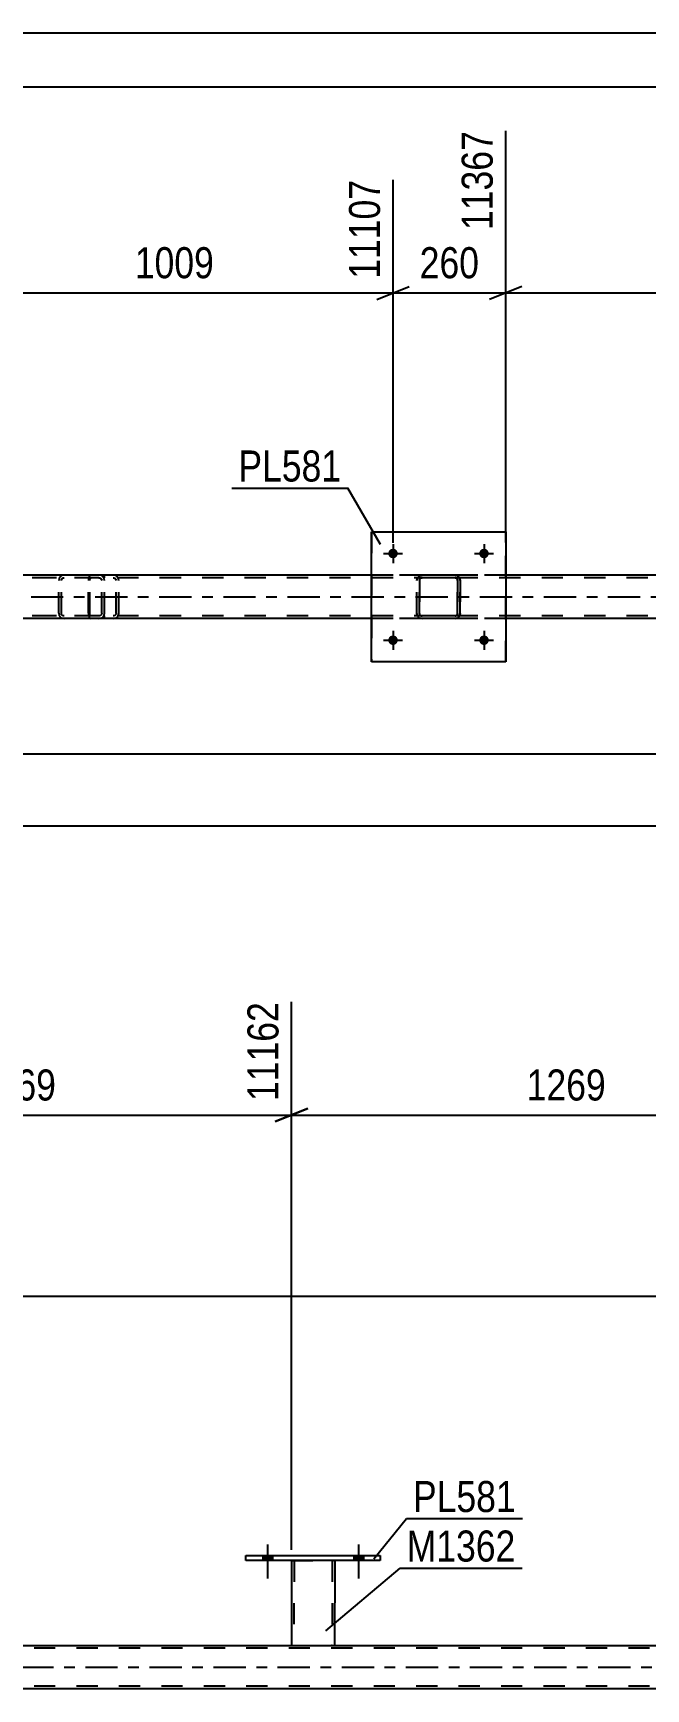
# Model space of a CAD drawing. Header units: millimetres. Extents: x 0 to 841, y 0 to 594.
# Drawn here: x 487.9 to 544.5, y 441.2 to 594 of the extents above; entities that cross this region are included whole.
import ezdxf

# ---------------------------------------------------------------- set-up
doc = ezdxf.new("R2010")
doc.units = ezdxf.units.MM
doc.linetypes.add('DXK_LINE_DOT2', pattern=[3.9198, 1.9599, -1.9599])
doc.linetypes.add('DXK_LINE_DOT3', pattern=[5.9187, 2.979, -0.9799, 0.9799, -0.9799])
doc.styles.add('Arial Narrow', font='ARIALN.TTF', dxfattribs={"height": 0.2})

# ---------------------------------------------------------------- blocks, each defined once
blk = doc.blocks.new('Unknown-122573578-1135 - 10973')
at = {"color": 5, "linetype": 'Continuous'}
for p, q in [((841, 594), (0, 594)), ((836, 589), (5, 589))]:
    blk.add_line(p, q, dxfattribs=at)
blk = doc.blocks.new('Part-122573578-2550 - 2500')
at = {"color": 7, "linetype": 'DXK_LINE_DOT2'}
for p, q in [((756.34, 543.98), (214.57, 543.98)), ((531.55, 543.98), (519.15, 543.98)), ((756.34, 543.74), (103.01, 543.74)), ((756.34, 540.22), (103.01, 540.22)), ((756.34, 539.98), (214.57, 539.98)), ((531.55, 539.98), (519.15, 539.98))]:
    blk.add_line(p, q, dxfattribs=at)
at = {"color": 2, "linetype": 'Continuous'}
for p, q in [((519.15, 543.98), (480.78, 543.98)), ((569.91, 543.98), (531.55, 543.98)), ((519.15, 539.98), (480.78, 539.98)), ((569.91, 539.98), (531.55, 539.98))]:
    blk.add_line(p, q, dxfattribs=at)
at = {"color": 7, "linetype": 'DXK_LINE_DOT3'}
blk.add_line((103.01, 541.98), (756.34, 541.98), dxfattribs=at)
blk = doc.blocks.new('Bolt-122573578-2590 - 2500')
at = {"linetype": 'Continuous'}
for points in [[(520.71, 545.97), (520.72, 546.07), (520.75, 546.15), (520.79, 546.23), (520.85, 546.3), (520.93, 546.36), (521.01, 546.39), (521.1, 546.41), (521.19, 546.41), (521.28, 546.39), (521.37, 546.36), (521.44, 546.3), (521.5, 546.23), (521.55, 546.15), (521.58, 546.07), (521.59, 545.97), (521.58, 545.88), (521.55, 545.8), (521.5, 545.72), (521.44, 545.65), (521.37, 545.59), (521.28, 545.56), (521.19, 545.54), (521.1, 545.54), (521.01, 545.56), (520.93, 545.59), (520.85, 545.65), (520.79, 545.72), (520.75, 545.8), (520.72, 545.88)], [(529.11, 545.97), (529.12, 546.07), (529.15, 546.15), (529.19, 546.23), (529.25, 546.3), (529.33, 546.36), (529.41, 546.39), (529.5, 546.41), (529.59, 546.41), (529.68, 546.39), (529.77, 546.36), (529.84, 546.3), (529.9, 546.23), (529.95, 546.15), (529.98, 546.07), (529.99, 545.97), (529.98, 545.88), (529.95, 545.8), (529.9, 545.72), (529.84, 545.65), (529.77, 545.59), (529.68, 545.56), (529.59, 545.54), (529.5, 545.54), (529.41, 545.56), (529.33, 545.59), (529.25, 545.65), (529.19, 545.72), (529.15, 545.8), (529.12, 545.88)]]:
    blk.add_hatch(color=1, dxfattribs=at).paths.add_polyline_path(points)
at = {"color": 1, "linetype": 'Continuous'}
for p, q in [((520.27, 545.97), (522.03, 545.97)), ((521.15, 546.85), (521.15, 545.09)), ((528.67, 545.97), (530.43, 545.97)), ((529.55, 546.85), (529.55, 545.09))]:
    blk.add_line(p, q, dxfattribs=at)
blk = doc.blocks.new('Bolt-122573578-2591 - 2500')
at = {"linetype": 'Continuous'}
for points in [[(520.71, 537.97), (520.72, 538.07), (520.75, 538.15), (520.79, 538.23), (520.85, 538.3), (520.93, 538.36), (521.01, 538.39), (521.1, 538.41), (521.19, 538.41), (521.28, 538.39), (521.37, 538.36), (521.44, 538.3), (521.5, 538.23), (521.55, 538.15), (521.58, 538.07), (521.59, 537.97), (521.58, 537.88), (521.55, 537.8), (521.5, 537.72), (521.44, 537.65), (521.37, 537.59), (521.28, 537.56), (521.19, 537.54), (521.1, 537.54), (521.01, 537.56), (520.93, 537.59), (520.85, 537.65), (520.79, 537.72), (520.75, 537.8), (520.72, 537.88)], [(529.11, 537.97), (529.12, 538.07), (529.15, 538.15), (529.19, 538.23), (529.25, 538.3), (529.33, 538.36), (529.41, 538.39), (529.5, 538.41), (529.59, 538.41), (529.68, 538.39), (529.77, 538.36), (529.84, 538.3), (529.9, 538.23), (529.95, 538.15), (529.98, 538.07), (529.99, 537.97), (529.98, 537.88), (529.95, 537.8), (529.9, 537.72), (529.84, 537.65), (529.77, 537.59), (529.68, 537.56), (529.59, 537.54), (529.5, 537.54), (529.41, 537.56), (529.33, 537.59), (529.25, 537.65), (529.19, 537.72), (529.15, 537.8), (529.12, 537.88)]]:
    blk.add_hatch(color=1, dxfattribs=at).paths.add_polyline_path(points)
at = {"color": 1, "linetype": 'Continuous'}
for p, q in [((520.27, 537.97), (522.03, 537.97)), ((521.15, 538.85), (521.15, 537.09)), ((528.67, 537.97), (530.43, 537.97)), ((529.55, 538.85), (529.55, 537.09))]:
    blk.add_line(p, q, dxfattribs=at)
blk = doc.blocks.new('Part-122573578-2656 - 2500')
at = {"color": 2, "linetype": 'Continuous'}
for p, q in [((519.15, 535.97), (519.15, 547.97)), ((519.15, 547.97), (519.15, 547.97)), ((519.15, 547.97), (531.55, 547.97)), ((531.55, 547.97), (531.55, 535.97)), ((519.15, 535.97), (519.15, 535.97)), ((531.55, 535.97), (519.15, 535.97))]:
    blk.add_line(p, q, dxfattribs=at)
at = {"color": 7, "linetype": 'DXK_LINE_DOT2'}
for p, q in [((519.15, 547.97), (519.15, 535.97)), ((519.15, 547.97), (519.15, 547.97)), ((531.55, 535.97), (531.55, 547.97)), ((519.15, 535.97), (519.15, 535.97))]:
    blk.add_line(p, q, dxfattribs=at)
blk = doc.blocks.new('Part-122573578-2657 - 2500')
at = {"color": 7, "linetype": 'DXK_LINE_DOT2'}
for p, q in [((523.64, 543.94), (523.83, 543.97)), ((523.83, 543.97), (523.64, 543.94)), ((526.87, 543.97), (523.83, 543.97)), ((526.87, 543.97), (527.05, 543.94)), ((527.05, 543.94), (526.87, 543.97)), ((523.35, 543.49), (523.38, 543.68)), ((523.38, 543.68), (523.35, 543.49)), ((523.35, 540.45), (523.35, 543.49)), ((523.35, 543.49), (523.35, 543.49)), ((523.35, 540.45), (523.35, 543.49)), ((523.59, 543.49), (523.61, 543.59)), ((523.6, 543.59), (523.59, 543.49)), ((523.59, 540.45), (523.59, 543.49)), ((523.59, 543.49), (523.59, 543.49)), ((523.59, 543.49), (523.59, 540.45)), ((523.66, 543.66), (523.6, 543.59)), ((523.61, 543.59), (523.66, 543.66)), ((523.64, 543.94), (523.64, 543.94)), ((523.66, 543.66), (523.74, 543.72)), ((523.73, 543.72), (523.66, 543.66)), ((523.83, 543.73), (523.73, 543.72)), ((523.74, 543.72), (523.83, 543.73)), ((526.87, 543.73), (523.83, 543.73)), ((526.87, 543.73), (526.96, 543.72)), ((526.96, 543.72), (526.87, 543.73)), ((526.96, 543.72), (526.96, 543.72)), ((526.96, 543.72), (527.04, 543.66)), ((527.04, 543.66), (526.96, 543.72)), ((527.04, 543.66), (527.09, 543.59)), ((527.09, 543.59), (527.04, 543.66)), ((527.09, 543.59), (527.11, 543.49)), ((527.11, 543.49), (527.09, 543.59)), ((527.11, 540.45), (527.11, 543.49)), ((527.11, 543.49), (527.11, 543.49)), ((527.11, 543.49), (527.11, 540.45)), ((527.31, 543.68), (527.35, 543.49)), ((527.35, 543.49), (527.31, 543.68)), ((527.35, 540.45), (527.35, 543.49)), ((527.35, 543.49), (527.35, 543.49)), ((527.35, 543.49), (527.35, 540.45)), ((523.35, 540.45), (523.35, 540.45)), ((523.38, 540.27), (523.35, 540.45)), ((523.35, 540.45), (523.38, 540.27)), ((523.59, 540.45), (523.59, 540.45)), ((523.61, 540.36), (523.59, 540.45)), ((523.59, 540.45), (523.6, 540.36)), ((523.6, 540.36), (523.66, 540.28)), ((523.66, 540.28), (523.61, 540.36)), ((523.64, 540.01), (523.64, 540.01)), ((523.83, 539.97), (523.64, 540.01)), ((523.64, 540.01), (523.83, 539.97)), ((523.74, 540.23), (523.66, 540.28)), ((523.66, 540.28), (523.73, 540.23)), ((523.73, 540.23), (523.83, 540.21)), ((523.83, 540.21), (523.74, 540.23)), ((526.87, 540.21), (523.83, 540.21)), ((526.87, 539.97), (523.83, 539.97)), ((526.96, 540.23), (526.87, 540.21)), ((526.87, 540.21), (526.96, 540.23)), ((527.05, 540.01), (526.87, 539.97)), ((526.87, 539.97), (527.05, 540.01)), ((527.04, 540.28), (526.96, 540.23)), ((526.96, 540.23), (527.04, 540.28)), ((526.96, 540.23), (526.96, 540.23)), ((527.09, 540.36), (527.04, 540.28)), ((527.04, 540.28), (527.09, 540.36)), ((527.11, 540.45), (527.09, 540.36)), ((527.09, 540.36), (527.11, 540.45)), ((527.11, 540.45), (527.11, 540.45)), ((527.35, 540.45), (527.31, 540.27)), ((527.31, 540.27), (527.35, 540.45)), ((527.35, 540.45), (527.35, 540.45))]:
    blk.add_line(p, q, dxfattribs=at)
at = {"color": 7, "linetype": 'DXK_LINE_DOT3'}
blk.add_line((525.35, 541.97), (525.34, 541.97), dxfattribs=at)
at = {"color": 7, "linetype": 'DXK_LINE_DOT2'}
for centre, start, end in [((523.83, 543.49), 112.5, 157.5), ((523.83, 543.49), 112.5, 157.5), ((526.87, 543.49), 22.5, 67.5), ((526.87, 543.49), 22.5, 67.5), ((523.83, 540.45), 202.5, 247.5), ((523.83, 540.45), 202.5, 247.5), ((526.87, 540.45), 292.5, 337.5), ((526.87, 540.45), 292.5, 337.5)]:
    blk.add_arc(centre, 0.48, start, end, dxfattribs=at)
blk = doc.blocks.new('Part-122573578-2723 - 2500')
at = {"color": 7, "linetype": 'DXK_LINE_DOT2'}
for p, q in [((493.28, 543.98), (493.18, 543.94)), ((505.5, 543.98), (493.28, 543.98)), ((494.51, 543.74), (494.51, 543.98)), ((495.52, 543.94), (495.32, 543.98)), ((493.04, 543.68), (493.02, 543.5)), ((493.02, 540.46), (493.02, 543.5)), ((493.1, 543.83), (493.04, 543.68)), ((493.18, 543.94), (493.1, 543.83)), ((493.15, 543.5), (493.16, 543.59)), ((493.15, 540.46), (493.15, 543.5)), ((493.16, 543.59), (493.19, 543.67)), ((493.19, 543.67), (493.23, 543.72)), ((493.23, 543.72), (493.28, 543.74)), ((505.5, 543.74), (493.28, 543.74)), ((495.32, 543.74), (495.42, 543.72)), ((495.42, 543.72), (495.5, 543.67)), ((495.5, 543.67), (495.56, 543.59)), ((495.56, 543.59), (495.58, 543.5)), ((495.58, 540.46), (495.58, 543.5)), ((495.79, 543.67), (495.79, 543.68)), ((495.83, 543.5), (495.79, 543.67)), ((495.83, 540.46), (495.83, 543.5)), ((493.02, 540.46), (493.04, 540.27)), ((493.04, 540.27), (493.1, 540.12)), ((493.1, 540.12), (493.18, 540.01)), ((493.16, 540.36), (493.15, 540.46)), ((493.19, 540.29), (493.16, 540.36)), ((493.18, 540.01), (493.28, 539.98)), ((493.23, 540.23), (493.19, 540.29)), ((493.28, 540.22), (493.23, 540.23)), ((505.5, 540.22), (493.28, 540.22)), ((505.5, 539.98), (493.28, 539.98)), ((494.51, 539.98), (494.51, 540.22)), ((495.42, 540.23), (495.32, 540.22)), ((495.32, 539.98), (495.52, 540.01)), ((495.5, 540.29), (495.42, 540.23)), ((495.56, 540.36), (495.5, 540.29)), ((495.58, 540.46), (495.56, 540.36)), ((495.79, 540.27), (495.83, 540.46))]:
    blk.add_line(p, q, dxfattribs=at)
for centre, start, end in [((495.34, 543.48), 23.9465, 68.8966), ((495.34, 540.47), 291.1034, 336.0535)]:
    blk.add_arc(centre, 0.493, start, end, dxfattribs=at)
blk = doc.blocks.new('Part-122573578-2724 - 2500')
at = {"color": 7, "linetype": 'DXK_LINE_DOT2'}
for p, q in [((494, 543.98), (479.94, 543.98)), ((490.79, 543.98), (490.59, 543.94)), ((494.2, 543.94), (494, 543.98)), ((494, 543.74), (479.94, 543.74)), ((490.31, 543.67), (490.28, 543.5)), ((490.28, 540.46), (490.28, 543.5)), ((490.32, 543.68), (490.31, 543.67)), ((490.53, 543.5), (490.55, 543.59)), ((490.53, 540.46), (490.53, 543.5)), ((490.55, 543.59), (490.61, 543.67)), ((490.61, 543.67), (490.69, 543.72)), ((490.69, 543.72), (490.79, 543.74)), ((494, 543.74), (494.1, 543.72)), ((494.1, 543.72), (494.18, 543.67)), ((494.18, 543.67), (494.24, 543.59)), ((494.24, 543.59), (494.26, 543.5)), ((494.26, 540.46), (494.26, 543.5)), ((494.47, 543.67), (494.47, 543.68)), ((494.51, 543.5), (494.47, 543.67)), ((494.51, 540.46), (494.51, 543.5)), ((494, 540.22), (479.94, 540.22)), ((494, 539.98), (479.94, 539.98)), ((490.28, 540.46), (490.32, 540.27)), ((490.55, 540.36), (490.53, 540.46)), ((490.61, 540.29), (490.55, 540.36)), ((490.59, 540.01), (490.79, 539.98)), ((490.69, 540.23), (490.61, 540.29)), ((490.79, 540.22), (490.69, 540.23)), ((494.1, 540.23), (494, 540.22)), ((494, 539.98), (494.2, 540.01)), ((494.18, 540.29), (494.1, 540.23)), ((494.24, 540.36), (494.18, 540.29)), ((494.26, 540.46), (494.24, 540.36)), ((494.47, 540.27), (494.51, 540.46))]:
    blk.add_line(p, q, dxfattribs=at)
for centre, start, end in [((490.77, 543.48), 110.9282, 155.8647), ((494.02, 543.48), 24.1353, 69.0718), ((490.77, 540.47), 204.1353, 249.0718), ((494.02, 540.47), 290.9282, 335.8647)]:
    blk.add_arc(centre, 0.495, start, end, dxfattribs=at)
blk = doc.blocks.new('Part-122573578-3309 - 3249')
at = {"color": 2, "linetype": 'Continuous'}
for p, q in [((90.27, 445.2), (744.75, 445.2)), ((732.52, 441.2), (229.11, 441.2))]:
    blk.add_line(p, q, dxfattribs=at)
at = {"color": 7, "linetype": 'DXK_LINE_DOT2'}
for p, q in [((744.75, 444.96), (90.27, 444.96)), ((744.75, 441.44), (90.27, 441.44))]:
    blk.add_line(p, q, dxfattribs=at)
at = {"color": 7, "linetype": 'DXK_LINE_DOT3'}
blk.add_line((90.27, 443.2), (744.75, 443.2), dxfattribs=at)
blk = doc.blocks.new('Part-122573578-3603 - 3249')
at = {"color": 2, "linetype": 'Continuous'}
for p, q in [((507.57, 453.52), (519.97, 453.52)), ((507.57, 453.04), (507.57, 453.52)), ((519.97, 453.04), (507.57, 453.04)), ((519.97, 453.52), (519.97, 453.04))]:
    blk.add_line(p, q, dxfattribs=at)
blk = doc.blocks.new('Bolt-122573578-3498 - 3249')
at = {"linetype": 'Continuous'}
for points in [[(509.13, 453.04), (510.01, 453.04), (510.01, 453.52), (509.13, 453.52)], [(517.53, 453.04), (518.41, 453.04), (518.41, 453.52), (517.53, 453.52)]]:
    blk.add_hatch(color=1, dxfattribs=at).paths.add_polyline_path(points)
at = {"color": 1, "linetype": 'Continuous'}
for p, q in [((509.57, 454.52), (509.57, 451.4)), ((517.97, 454.52), (517.97, 451.4)), ((509.13, 453.52), (509.13, 453.04)), ((510.01, 453.52), (510.01, 453.04)), ((517.53, 453.52), (517.53, 453.04)), ((518.41, 453.52), (518.41, 453.04))]:
    blk.add_line(p, q, dxfattribs=at)
blk = doc.blocks.new('Bolt-122573578-3499 - 3249')
at = {"linetype": 'Continuous'}
for points in [[(509.13, 453.04), (510.01, 453.04), (510.01, 453.52), (509.13, 453.52)], [(517.53, 453.04), (518.41, 453.04), (518.41, 453.52), (517.53, 453.52)]]:
    blk.add_hatch(color=1, dxfattribs=at).paths.add_polyline_path(points)
at = {"color": 1, "linetype": 'Continuous'}
for p, q in [((509.57, 454.52), (509.57, 451.4)), ((517.97, 454.52), (517.97, 451.4)), ((509.13, 453.52), (509.13, 453.04)), ((510.01, 453.52), (510.01, 453.04)), ((517.53, 453.52), (517.53, 453.04)), ((518.41, 453.52), (518.41, 453.04))]:
    blk.add_line(p, q, dxfattribs=at)
blk = doc.blocks.new('Part-122573578-3598 - 3249')
at = {"color": 2, "linetype": 'Continuous'}
for p, q in [((511.77, 453.04), (511.76, 445.2)), ((515.77, 453.04), (515.76, 445.2)), ((511.76, 445.2), (515.76, 445.2))]:
    blk.add_line(p, q, dxfattribs=at)
at = {"color": 7, "linetype": 'DXK_LINE_DOT2'}
for p, q in [((511.77, 453.04), (515.77, 453.04)), ((511.77, 453.04), (511.77, 453.04)), ((511.77, 453.04), (511.77, 453.04)), ((512.01, 453.04), (512, 445.2)), ((515.53, 453.04), (515.52, 445.2)), ((515.77, 453.04), (515.77, 453.04)), ((515.77, 453.04), (515.77, 453.04)), ((515.51, 445.2), (515.47, 445.2)), ((515.47, 445.2), (515.51, 445.2)), ((515.52, 445.2), (515.51, 445.2)), ((515.51, 445.2), (515.52, 445.2))]:
    blk.add_line(p, q, dxfattribs=at)
blk = doc.blocks.new('StraightDimension-122573578-2791 - 2500')
at = {"color": 7, "linetype": 'Continuous'}
blk.add_line((87.45, 520.86), (794.1, 520.86), dxfattribs=at)
blk = doc.blocks.new('StraightDimension-122573578-7332 - 2500')
at = {"color": 7, "linetype": 'Continuous'}
for p, q in [((531.55, 546.98), (531.55, 584.97)), ((571.91, 546.97), (571.91, 580.47)), ((533.05, 570.63), (530.05, 569.43)), ((531.55, 570.03), (571.91, 570.03)), ((570.41, 569.43), (573.41, 570.63))]:
    blk.add_line(p, q, dxfattribs=at)
at = {"color": 0, "linetype": 'Continuous'}
blk.add_wipeout([(571.31, 581.07), (567.11, 581.07), (567.11, 570.73), (571.31, 570.73)], dxfattribs=at)
at = {"color": 0}
blk.add_wipeout([(555.99, 570.78), (555.99, 574.98), (547.47, 574.98), (547.47, 570.78)], dxfattribs=at)
at = {"color": 3, "linetype": 'Continuous', "style": 'Arial Narrow'}
blk.add_text('12376', height=2.863, rotation=90.0002, dxfattribs=at).set_placement((570.71, 571.33))
at = {"color": 3, "style": 'Arial Narrow'}
blk.add_text('1009', height=2.863, dxfattribs=at).set_placement((548.07, 571.38))
blk = doc.blocks.new('StraightDimension-122573578-7333 - 2500')
at = {"color": 7, "linetype": 'Continuous'}
for p, q in [((531.55, 546.98), (531.55, 584.97)), ((521.15, 546.97), (521.15, 580.47)), ((519.65, 569.43), (522.65, 570.63)), ((521.15, 570.03), (531.55, 570.03)), ((533.05, 570.63), (530.05, 569.43))]:
    blk.add_line(p, q, dxfattribs=at)
at = {"color": 0}
blk.add_wipeout([(529.69, 570.78), (529.69, 574.98), (523.01, 574.98), (523.01, 570.78)], dxfattribs=at)
at = {"color": 3, "style": 'Arial Narrow'}
blk.add_text('260', height=2.863, dxfattribs=at).set_placement((523.61, 571.38))
at = {"color": 0, "linetype": 'Continuous'}
blk.add_wipeout([(530.95, 585.57), (526.75, 585.57), (526.75, 575.23), (530.95, 575.23)], dxfattribs=at)
at = {"color": 3, "linetype": 'Continuous', "style": 'Arial Narrow'}
blk.add_text('11367', height=2.863, rotation=90.0002, dxfattribs=at).set_placement((530.35, 575.83))
blk = doc.blocks.new('StraightDimension-122573578-7334 - 2500')
at = {"color": 7, "linetype": 'Continuous'}
for p, q in [((480.78, 547.49), (480.78, 584.97)), ((521.15, 546.97), (521.15, 580.47)), ((482.28, 570.63), (479.28, 569.43)), ((480.78, 570.03), (521.15, 570.03)), ((519.65, 569.43), (522.65, 570.63))]:
    blk.add_line(p, q, dxfattribs=at)
at = {"color": 0, "linetype": 'Continuous'}
blk.add_wipeout([(520.55, 581.07), (516.35, 581.07), (516.35, 570.73), (520.55, 570.73)], dxfattribs=at)
at = {"color": 0}
blk.add_wipeout([(505.22, 570.78), (505.22, 574.98), (496.71, 574.98), (496.71, 570.78)], dxfattribs=at)
at = {"color": 3, "linetype": 'Continuous', "style": 'Arial Narrow'}
blk.add_text('11107', height=2.863, rotation=90.0002, dxfattribs=at).set_placement((519.95, 571.33))
at = {"color": 3, "style": 'Arial Narrow'}
blk.add_text('1009', height=2.863, dxfattribs=at).set_placement((497.31, 571.38))
blk = doc.blocks.new('StraightDimension-122573578-7714 - 2500')
at = {"color": 7, "linetype": 'Continuous'}
blk.add_line((88.09, 527.5), (793.46, 527.5), dxfattribs=at)
blk = doc.blocks.new('StraightDimension-122573578-4152 - 3249')
at = {"color": 7, "linetype": 'Continuous'}
for p, q in [((511.77, 454.04), (511.77, 504.59)), ((562.53, 454.04), (562.53, 504.59)), ((513.27, 494.75), (510.27, 493.55)), ((511.77, 494.15), (562.53, 494.15)), ((561.03, 493.55), (564.03, 494.75))]:
    blk.add_line(p, q, dxfattribs=at)
at = {"color": 0, "linetype": 'Continuous'}
blk.add_wipeout([(561.93, 505.19), (557.73, 505.19), (557.73, 494.85), (561.93, 494.85)], dxfattribs=at)
at = {"color": 0}
blk.add_wipeout([(541.4, 494.9), (541.4, 499.1), (532.89, 499.1), (532.89, 494.9)], dxfattribs=at)
at = {"color": 3, "linetype": 'Continuous', "style": 'Arial Narrow'}
blk.add_text('12431', height=2.863, rotation=90.0002, dxfattribs=at).set_placement((561.33, 495.45))
at = {"color": 3, "style": 'Arial Narrow'}
blk.add_text('1269', height=2.863, dxfattribs=at).set_placement((533.49, 495.5))
blk = doc.blocks.new('StraightDimension-122573578-10278 - 3249')
at = {"color": 7, "linetype": 'Continuous'}
blk.add_line((399.64, 477.45), (563.3, 477.45), dxfattribs=at)
blk = doc.blocks.new('StraightDimension-122573578-4162 - 3249')
at = {"color": 7, "linetype": 'Continuous'}
for p, q in [((511.77, 454.04), (511.77, 504.59)), ((461, 454.04), (461, 502.76)), ((462.5, 494.75), (459.5, 493.55)), ((461, 494.15), (511.77, 494.15)), ((510.27, 493.55), (513.27, 494.75))]:
    blk.add_line(p, q, dxfattribs=at)
at = {"color": 0, "linetype": 'Continuous'}
blk.add_wipeout([(511.17, 505.19), (506.97, 505.19), (506.97, 494.85), (511.17, 494.85)], dxfattribs=at)
at = {"color": 0}
blk.add_wipeout([(490.64, 494.9), (490.64, 499.1), (482.13, 499.1), (482.13, 494.9)], dxfattribs=at)
at = {"color": 3, "linetype": 'Continuous', "style": 'Arial Narrow'}
blk.add_text('11162', height=2.863, rotation=90.0002, dxfattribs=at).set_placement((510.57, 495.45))
at = {"color": 3, "style": 'Arial Narrow'}
blk.add_text('1269', height=2.863, dxfattribs=at).set_placement((482.73, 495.5))
blk = doc.blocks.new('Mark-122573578-2652 - 2500')
at = {"color": 0}
blk.add_wipeout([(516.38, 552.62), (516.38, 555.62), (506.87, 555.62), (506.87, 552.62)], dxfattribs=at)
blk.add_wipeout([(516.38, 552.62), (516.38, 555.62), (506.87, 555.62), (506.87, 552.62)], dxfattribs=at)
at = {"color": 30, "linetype": 'Continuous'}
for p in [(506.27, 552.02), (519.98, 546.82)]:
    blk.add_line(p, (516.98, 552.02), dxfattribs=at)
at = {"color": 3, "style": 'Arial Narrow'}
blk.add_text('PL581', height=2.863, dxfattribs=at).set_placement((506.87, 552.62))
blk = doc.blocks.new('Mark-122573578-3599 - 3249')
at = {"color": 0}
blk.add_wipeout([(532.49, 457.52), (532.49, 460.52), (522.99, 460.52), (522.99, 457.52)], dxfattribs=at)
blk.add_wipeout([(532.49, 457.52), (532.49, 460.52), (522.99, 460.52), (522.99, 457.52)], dxfattribs=at)
at = {"color": 30, "linetype": 'Continuous'}
for p, q in [((519.39, 453.21), (522.39, 456.92)), ((522.39, 456.92), (533.09, 456.92))]:
    blk.add_line(p, q, dxfattribs=at)
at = {"color": 3, "style": 'Arial Narrow'}
blk.add_text('PL581', height=2.863, dxfattribs=at).set_placement((522.99, 457.52))
blk = doc.blocks.new('Mark-122573578-3594 - 3249')
at = {"color": 0}
blk.add_wipeout([(532.46, 452.95), (532.46, 455.95), (522.41, 455.95), (522.41, 452.95)], dxfattribs=at)
blk.add_wipeout([(532.46, 452.95), (532.46, 455.95), (522.41, 455.95), (522.41, 452.95)], dxfattribs=at)
at = {"color": 30, "linetype": 'Continuous'}
for p, q in [((514.93, 446.57), (521.81, 452.35)), ((521.81, 452.35), (533.06, 452.35))]:
    blk.add_line(p, q, dxfattribs=at)
at = {"color": 3, "style": 'Arial Narrow'}
blk.add_text('M1362', height=2.863, dxfattribs=at).set_placement((522.41, 452.95))

msp = doc.modelspace()

# ---------------------------------------------------------------- block references
for name in ['Unknown-122573578-1135 - 10973', 'Part-122573578-2656 - 2500', 'Part-122573578-2550 - 2500', 'Bolt-122573578-2590 - 2500', 'Part-122573578-2724 - 2500', 'Part-122573578-2723 - 2500', 'Part-122573578-2657 - 2500', 'Bolt-122573578-2591 - 2500', 'Bolt-122573578-3498 - 3249', 'Bolt-122573578-3499 - 3249', 'Part-122573578-3603 - 3249', 'Part-122573578-3598 - 3249', 'Part-122573578-3309 - 3249']:
    msp.add_blockref(name, (0, 0))

# ---------------------------------------------------------------- next in the draw order: block references
for name in ['StraightDimension-122573578-7332 - 2500', 'StraightDimension-122573578-2791 - 2500', 'StraightDimension-122573578-4152 - 3249']:
    msp.add_blockref(name, (0, 0))

# ---------------------------------------------------------------- next in the draw order: block references
for name in ['StraightDimension-122573578-7333 - 2500', 'StraightDimension-122573578-7714 - 2500', 'StraightDimension-122573578-10278 - 3249']:
    msp.add_blockref(name, (0, 0))

# ---------------------------------------------------------------- next in the draw order: block references
for name in ['StraightDimension-122573578-7334 - 2500', 'StraightDimension-122573578-4162 - 3249', 'Mark-122573578-3599 - 3249']:
    msp.add_blockref(name, (0, 0))

# ---------------------------------------------------------------- next in the draw order: block references
for name in ['Mark-122573578-2652 - 2500', 'Mark-122573578-3594 - 3249']:
    msp.add_blockref(name, (0, 0))

doc.saveas('drawing.dxf')
